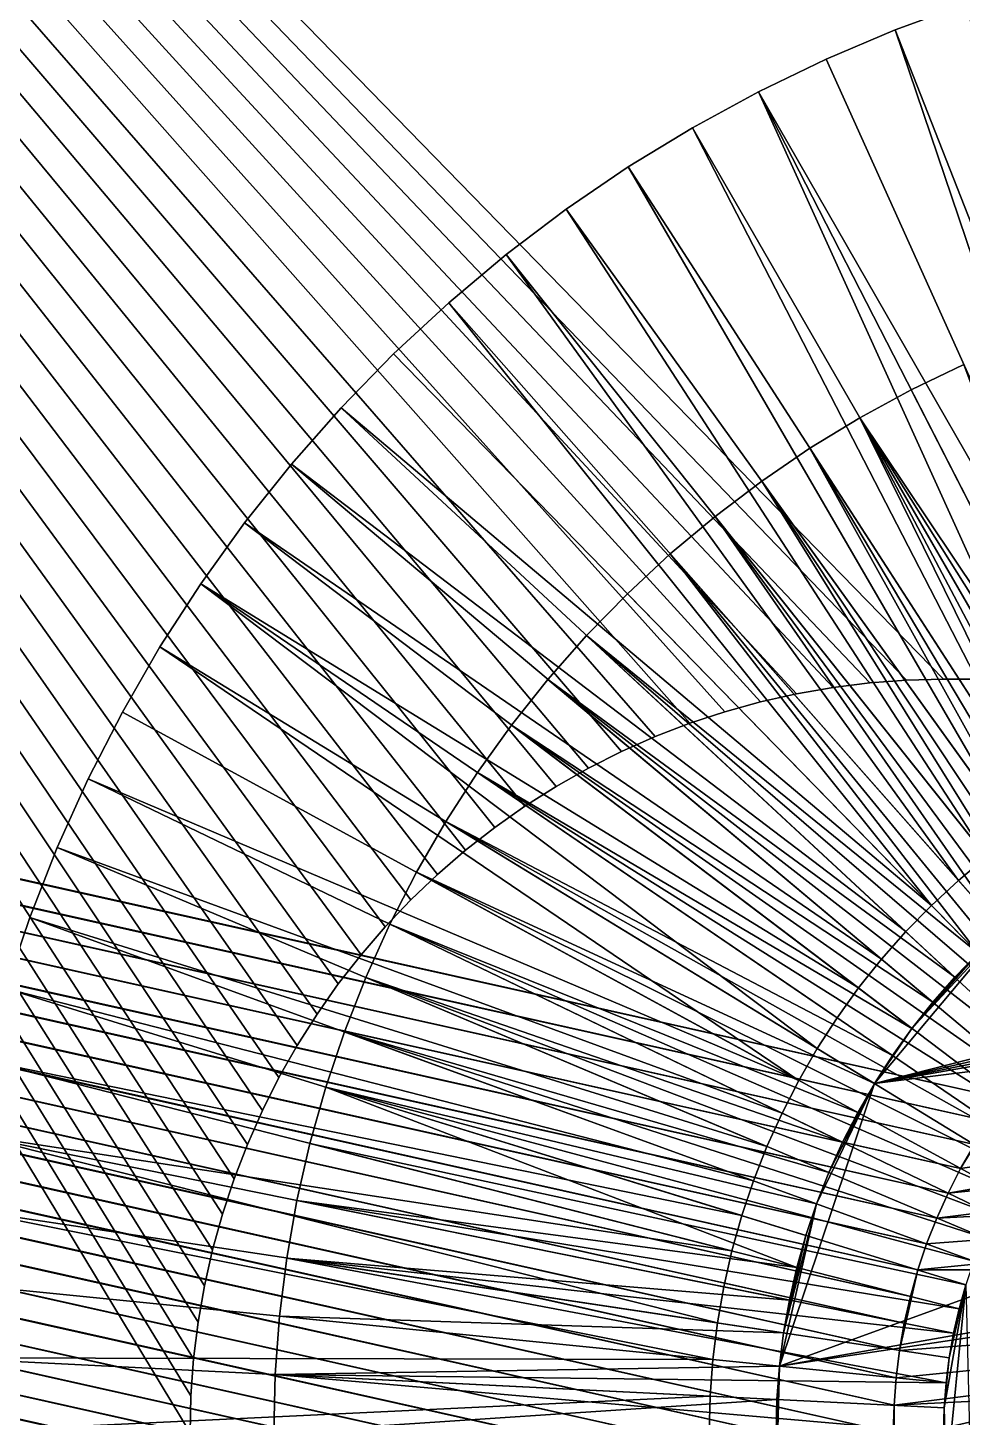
# Model space of a CAD drawing. Header units: millimetres. Extents: x 0 to 520, y -2 to 382.
# Drawn here: x 478.766 to 481.556, y 310.047 to 314.195 of the extents above; entities that cross this region are included whole.
import ezdxf

# ---------------------------------------------------------------- set-up
doc = ezdxf.new("R2010")
doc.units = ezdxf.units.MM

msp = doc.modelspace()

# ---------------------------------------------------------------- linework, layer by layer
at = {"layer": 'BRASS', "color": 52}
for points in [[(509.2, 369.2, 103), (10.8, 369.2, 103), (10.8, 10.8, 103)], [(509.2, 369.2, 103), (10.8, 10.8, 103), (509.2, 10.8, 103)], [(336.599, 343.4071, 86), (499.5, 359.5, 86), (481.6847, 310.9963, 86)], [(336.599, 343.4071, 86), (481.6847, 310.9963, 86), (336.6173, 343.3269, 86)], [(336.6173, 343.3269, 86), (481.6367, 310.9295, 86), (336.6316, 343.2459, 86)], [(336.6173, 343.3269, 86), (481.6847, 310.9963, 86), (481.6367, 310.9295, 86)], [(336.6316, 343.2459, 86), (481.5921, 310.8604, 86), (336.6418, 343.1643, 86)], [(336.6316, 343.2459, 86), (481.6367, 310.9295, 86), (481.5921, 310.8604, 86)], [(336.6418, 343.1643, 86), (481.5509, 310.7891, 86), (336.6479, 343.0822, 86)], [(336.6418, 343.1643, 86), (481.5921, 310.8604, 86), (481.5509, 310.7891, 86)], [(336.6479, 343.0822, 86), (481.5134, 310.7159, 86), (336.65, 343, 86)], [(336.6479, 343.0822, 86), (481.5509, 310.7891, 86), (481.5134, 310.7159, 86)], [(336.65, 343, 86), (481.4796, 310.6409, 86), (336.6479, 342.9178, 86)], [(336.65, 343, 86), (481.5134, 310.7159, 86), (481.4796, 310.6409, 86)], [(336.6479, 342.9178, 86), (481.4495, 310.5643, 86), (336.6418, 342.8357, 86)], [(336.6479, 342.9178, 86), (481.4796, 310.6409, 86), (481.4495, 310.5643, 86)], [(336.6418, 342.8357, 86), (481.4233, 310.4863, 86), (336.6316, 342.7541, 86)], [(336.6418, 342.8357, 86), (481.4495, 310.5643, 86), (481.4233, 310.4863, 86)], [(336.6316, 342.7541, 86), (481.401, 310.4071, 86), (336.6173, 342.6731, 86)], [(336.6316, 342.7541, 86), (481.4233, 310.4863, 86), (481.401, 310.4071, 86)], [(336.6173, 342.6731, 86), (481.3827, 310.3269, 86), (336.599, 342.5929, 86)], [(336.6173, 342.6731, 86), (481.401, 310.4071, 86), (481.3827, 310.3269, 86)], [(336.599, 342.5929, 86), (481.3684, 310.2459, 86), (336.5767, 342.5137, 86)], [(336.599, 342.5929, 86), (481.3827, 310.3269, 86), (481.3684, 310.2459, 86)], [(336.5767, 342.5137, 86), (481.3582, 310.1643, 86), (336.5505, 342.4357, 86)], [(336.5767, 342.5137, 86), (481.3684, 310.2459, 86), (481.3582, 310.1643, 86)], [(336.5505, 342.4357, 86), (481.3521, 310.0822, 86), (336.5204, 342.3591, 86)], [(336.5505, 342.4357, 86), (481.3582, 310.1643, 86), (481.3521, 310.0822, 86)], [(336.5204, 342.3591, 86), (481.35, 310, 86), (336.4866, 342.2841, 86)], [(336.5204, 342.3591, 86), (481.3521, 310.0822, 86), (481.35, 310, 86)], [(336.4866, 342.2841, 86), (481.3521, 309.9178, 86), (336.4491, 342.2109, 86)], [(336.4866, 342.2841, 86), (481.35, 310, 86), (481.3521, 309.9178, 86)], [(336.4491, 342.2109, 86), (481.3582, 309.8357, 86), (336.4079, 342.1396, 86)], [(336.4491, 342.2109, 86), (481.3521, 309.9178, 86), (481.3582, 309.8357, 86)], [(336.4079, 342.1396, 86), (481.3684, 309.7541, 86), (336.3633, 342.0705, 86)], [(336.4079, 342.1396, 86), (481.3582, 309.8357, 86), (481.3684, 309.7541, 86)], [(336.3633, 342.0705, 86), (481.3827, 309.6731, 86), (336.3153, 342.0037, 86)], [(336.3633, 342.0705, 86), (481.3684, 309.7541, 86), (481.3827, 309.6731, 86)], [(336.3153, 342.0037, 86), (481.401, 309.5929, 86), (336.264, 341.9394, 86)], [(336.3153, 342.0037, 86), (481.3827, 309.6731, 86), (481.401, 309.5929, 86)], [(336.264, 341.9394, 86), (481.4233, 309.5137, 86), (336.2095, 341.8777, 86)], [(336.264, 341.9394, 86), (481.401, 309.5929, 86), (481.4233, 309.5137, 86)], [(336.2095, 341.8777, 86), (481.4495, 309.4357, 86), (336.1521, 341.8188, 86)], [(336.2095, 341.8777, 86), (481.4233, 309.5137, 86), (481.4495, 309.4357, 86)], [(336.1521, 341.8188, 86), (481.4796, 309.3591, 86), (336.0918, 341.7629, 86)], [(336.1521, 341.8188, 86), (481.4495, 309.4357, 86), (481.4796, 309.3591, 86)], [(336.0918, 341.7629, 86), (481.5134, 309.2841, 86), (336.0288, 341.71, 86)], [(336.0918, 341.7629, 86), (481.4796, 309.3591, 86), (481.5134, 309.2841, 86)], [(336.0288, 341.71, 86), (481.5509, 309.2109, 86), (335.9632, 341.6603, 86)], [(336.0288, 341.71, 86), (481.5134, 309.2841, 86), (481.5509, 309.2109, 86)], [(335.9632, 341.6603, 86), (481.5921, 309.1396, 86), (335.8952, 341.614, 86)], [(335.9632, 341.6603, 86), (481.5509, 309.2109, 86), (481.5921, 309.1396, 86)], [(335.825, 341.5711, 86), (335.8952, 341.614, 86), (481.6367, 190.9295, 86)], [(335.8952, 341.614, 86), (481.6367, 309.0705, 86), (481.6367, 190.9295, 86)], [(335.8952, 341.614, 86), (481.5921, 309.1396, 86), (481.6367, 309.0705, 86)], [(335.6786, 341.496, 86), (335.7527, 341.5317, 86), (481.5509, 190.7891, 86)], [(335.7527, 341.5317, 86), (335.825, 341.5711, 86), (481.5921, 190.8604, 86)], [(481.5509, 190.7891, 86), (335.7527, 341.5317, 86), (481.5921, 190.8604, 86)], [(481.5921, 190.8604, 86), (335.825, 341.5711, 86), (481.6367, 190.9295, 86)], [(335.6028, 341.4641, 86), (335.6786, 341.496, 86), (481.5134, 190.7159, 86)], [(481.5134, 190.7159, 86), (335.6786, 341.496, 86), (481.5509, 190.7891, 86)], [(335.5255, 341.4359, 86), (335.6028, 341.4641, 86), (481.4796, 190.6409, 86)], [(481.4796, 190.6409, 86), (335.6028, 341.4641, 86), (481.5134, 190.7159, 86)], [(335.3672, 341.3914, 86), (335.4469, 341.4117, 86), (481.4233, 190.4863, 86)], [(335.4469, 341.4117, 86), (335.5255, 341.4359, 86), (481.4495, 190.5643, 86)], [(481.4233, 190.4863, 86), (335.4469, 341.4117, 86), (481.4495, 190.5643, 86)], [(481.4495, 190.5643, 86), (335.5255, 341.4359, 86), (481.4796, 190.6409, 86)], [(335.2052, 341.3628, 86), (335.2865, 341.3751, 86), (481.3827, 190.3269, 86)], [(335.2865, 341.3751, 86), (335.3672, 341.3914, 86), (481.401, 190.4071, 86)], [(481.3827, 190.3269, 86), (335.2865, 341.3751, 86), (481.401, 190.4071, 86)], [(481.401, 190.4071, 86), (335.3672, 341.3914, 86), (481.4233, 190.4863, 86)], [(481.35, 190, 86), (334.9589, 341.3505, 86), (481.3521, 190.0822, 86)], [(334.9589, 38.6495, 86), (334.9589, 341.3505, 86), (481.35, 190, 86)], [(334.9589, 341.3505, 86), (335.0411, 341.3505, 86), (481.3521, 190.0822, 86)], [(335.0411, 341.3505, 86), (335.1233, 341.3546, 86), (481.3582, 190.1643, 86)], [(481.3521, 190.0822, 86), (335.0411, 341.3505, 86), (481.3582, 190.1643, 86)], [(335.1233, 341.3546, 86), (335.2052, 341.3628, 86), (481.3684, 190.2459, 86)], [(481.3582, 190.1643, 86), (335.1233, 341.3546, 86), (481.3684, 190.2459, 86)], [(481.3684, 190.2459, 86), (335.2052, 341.3628, 86), (481.3827, 190.3269, 86)], [(481.5509, 310.7891, 92), (484.1521, 311.1812, 92), (481.5134, 310.7159, 92)], [(481.5134, 310.7159, 92), (484.1521, 311.1812, 92), (484.3153, 310.9963, 92)], [(481.6367, 310.9295, 92), (484.1521, 311.1812, 92), (481.5509, 310.7891, 92)], [(481.5134, 310.7159, 92), (484.3153, 310.9963, 92), (481.4796, 310.6409, 92)], [(481.4796, 310.6409, 92), (484.3153, 310.9963, 92), (484.4491, 310.7891, 92)], [(481.5921, 310.8604, 92), (481.6367, 310.9295, 92), (481.5509, 310.7891, 92)], [(481.5921, 310.8604, 92), (481.5509, 310.7891, 92), (481.5921, 310.8604, 86)], [(481.5921, 310.8604, 86), (481.5509, 310.7891, 92), (481.5509, 310.7891, 86)], [(481.4233, 310.4863, 92), (484.4491, 310.7891, 92), (484.5767, 310.4863, 92)], [(481.4495, 310.5643, 92), (484.4491, 310.7891, 92), (481.4233, 310.4863, 92)], [(481.4796, 310.6409, 92), (484.4491, 310.7891, 92), (481.4495, 310.5643, 92)], [(481.5509, 310.7891, 92), (481.5134, 310.7159, 92), (481.5509, 310.7891, 86)], [(481.5509, 310.7891, 86), (481.5134, 310.7159, 92), (481.5134, 310.7159, 86)], [(481.5134, 310.7159, 92), (481.4796, 310.6409, 92), (481.5134, 310.7159, 86)], [(481.5134, 310.7159, 86), (481.4796, 310.6409, 92), (481.4796, 310.6409, 86)], [(481.4796, 310.6409, 92), (481.4495, 310.5643, 92), (481.4796, 310.6409, 86)], [(481.4796, 310.6409, 86), (481.4495, 310.5643, 92), (481.4495, 310.5643, 86)], [(481.4495, 310.5643, 86), (481.4495, 310.5643, 92), (481.4233, 310.4863, 86)], [(481.4495, 310.5643, 92), (481.4233, 310.4863, 92), (481.4233, 310.4863, 86)], [(481.3521, 310.0822, 92), (484.5767, 310.4863, 92), (484.6316, 310.2459, 92)], [(481.3582, 310.1643, 92), (484.5767, 310.4863, 92), (481.3521, 310.0822, 92)], [(481.3684, 310.2459, 92), (484.5767, 310.4863, 92), (481.3582, 310.1643, 92)], [(481.3827, 310.3269, 92), (481.4233, 310.4863, 92), (481.3684, 310.2459, 92)], [(481.4233, 310.4863, 92), (484.5767, 310.4863, 92), (481.3684, 310.2459, 92)], [(481.401, 310.4071, 92), (481.4233, 310.4863, 92), (481.3827, 310.3269, 92)], [(481.4233, 310.4863, 86), (481.4233, 310.4863, 92), (481.401, 310.4071, 86)], [(481.4233, 310.4863, 92), (481.401, 310.4071, 92), (481.401, 310.4071, 86)], [(481.401, 310.4071, 86), (481.3827, 310.3269, 92), (481.3827, 310.3269, 86)], [(481.401, 310.4071, 92), (481.3827, 310.3269, 92), (481.401, 310.4071, 86)], [(481.3827, 310.3269, 86), (481.3827, 310.3269, 92), (481.3684, 310.2459, 86)], [(481.3827, 310.3269, 92), (481.3684, 310.2459, 92), (481.3684, 310.2459, 86)], [(481.3521, 309.9178, 92), (484.6316, 310.2459, 92), (481.3582, 309.8357, 92)], [(481.3521, 310.0822, 92), (484.6316, 310.2459, 92), (481.3521, 309.9178, 92)], [(481.3684, 310.2459, 86), (481.3684, 310.2459, 92), (481.3582, 310.1643, 86)], [(481.3684, 310.2459, 92), (481.3582, 310.1643, 92), (481.3582, 310.1643, 86)], [(481.3582, 309.8357, 92), (484.6316, 310.2459, 92), (484.65, 310, 92)], [(481.3582, 310.1643, 92), (481.3521, 310.0822, 92), (481.3582, 310.1643, 86)], [(481.3582, 310.1643, 86), (481.3521, 310.0822, 92), (481.3521, 310.0822, 86)], [(481.3521, 310.0822, 92), (481.35, 310, 92), (481.3521, 310.0822, 86)], [(481.3521, 310.0822, 86), (481.35, 310, 92), (481.35, 310, 86)], [(481.35, 310, 92), (481.3521, 310.0822, 92), (481.3521, 309.9178, 92)]]:
    msp.add_3dface(points, dxfattribs=at)
at = {"layer": 'STEEL', "color": 8}
for points in [[(472, 322, 86), (484.6122, 312.2472, 86), (484.724, 312.2388, 86)], [(472, 322, 86), (484.5, 312.25, 86), (484.6122, 312.2472, 86)], [(472, 322, 86), (484.724, 312.2388, 86), (500, 322, 86)], [(481.5, 312.25, 86), (484.5, 312.25, 86), (472, 322, 86)], [(481.3896, 312.2473, 86), (481.5, 312.25, 86), (472, 322, 86)], [(481.2795, 312.2392, 86), (481.3896, 312.2473, 86), (472, 322, 86)], [(481.1699, 312.2256, 86), (481.2795, 312.2392, 86), (472, 322, 86)], [(481.061, 312.2068, 86), (481.1699, 312.2256, 86), (472, 322, 86)], [(480.9533, 312.1826, 86), (481.061, 312.2068, 86), (472, 322, 86)], [(480.8469, 312.1531, 86), (480.9533, 312.1826, 86), (472, 322, 86)], [(480.742, 312.1185, 86), (480.8469, 312.1531, 86), (472, 322, 86)], [(480.639, 312.0787, 86), (480.742, 312.1185, 86), (472, 322, 86)], [(480.538, 312.034, 86), (480.639, 312.0787, 86), (472, 322, 86)], [(480.4394, 311.9843, 86), (480.538, 312.034, 86), (472, 322, 86)], [(480.3433, 311.9299, 86), (480.4394, 311.9843, 86), (472, 322, 86)], [(480.25, 311.8708, 86), (480.3433, 311.9299, 86), (472, 322, 86)], [(480.1597, 311.8072, 86), (480.25, 311.8708, 86), (472, 322, 86)], [(480.0726, 311.7393, 86), (480.1597, 311.8072, 86), (472, 322, 86)], [(479.989, 311.6671, 86), (480.0726, 311.7393, 86), (472, 322, 86)], [(479.909, 311.591, 86), (479.989, 311.6671, 86), (472, 322, 86)], [(479.8329, 311.511, 86), (479.909, 311.591, 86), (472, 322, 86)], [(479.7607, 311.4274, 86), (479.8329, 311.511, 86), (472, 322, 86)], [(479.6928, 311.3403, 86), (479.7607, 311.4274, 86), (472, 322, 86)], [(479.6292, 311.25, 86), (479.6928, 311.3403, 86), (472, 322, 86)], [(479.5701, 311.1567, 86), (479.6292, 311.25, 86), (472, 322, 86)], [(479.5157, 311.0606, 86), (479.5701, 311.1567, 86), (472, 322, 86)], [(479.466, 310.962, 86), (479.5157, 311.0606, 86), (472, 322, 86)], [(479.4213, 310.861, 86), (479.466, 310.962, 86), (472, 322, 86)], [(479.3815, 310.758, 86), (479.4213, 310.861, 86), (472, 322, 86)], [(479.3469, 310.6531, 86), (479.3815, 310.758, 86), (472, 322, 86)], [(479.3174, 310.5467, 86), (479.3469, 310.6531, 86), (472, 322, 86)], [(479.2932, 310.439, 86), (479.3174, 310.5467, 86), (472, 322, 86)], [(479.2744, 310.3301, 86), (479.2932, 310.439, 86), (472, 322, 86)], [(479.2608, 310.2205, 86), (479.2744, 310.3301, 86), (472, 322, 86)], [(479.2527, 310.1104, 86), (479.2608, 310.2205, 86), (472, 322, 86)], [(479.25, 310, 86), (479.2527, 310.1104, 86), (472, 322, 86)], [(472, 298, 86), (479.25, 310, 86), (472, 322, 86)], [(484.5, 312.25, 83), (472, 322, 83), (497, 322, 83)], [(484.5, 312.25, 83), (481.5, 312.25, 83), (472, 322, 83)], [(481.5, 312.25, 83), (481.3896, 312.2473, 83), (472, 322, 83)], [(481.3896, 312.2473, 83), (481.2795, 312.2392, 83), (472, 322, 83)], [(481.2795, 312.2392, 83), (481.1699, 312.2256, 83), (472, 322, 83)], [(481.1699, 312.2256, 83), (481.061, 312.2068, 83), (472, 322, 83)], [(481.061, 312.2068, 83), (480.9533, 312.1826, 83), (472, 322, 83)], [(480.9533, 312.1826, 83), (480.8469, 312.1531, 83), (472, 322, 83)], [(480.8469, 312.1531, 83), (480.742, 312.1185, 83), (472, 322, 83)], [(480.742, 312.1185, 83), (480.639, 312.0787, 83), (472, 322, 83)], [(480.639, 312.0787, 83), (480.538, 312.034, 83), (472, 322, 83)], [(480.538, 312.034, 83), (480.4394, 311.9843, 83), (472, 322, 83)], [(480.4394, 311.9843, 83), (480.3433, 311.9299, 83), (472, 322, 83)], [(480.3433, 311.9299, 83), (480.25, 311.8708, 83), (472, 322, 83)], [(480.25, 311.8708, 83), (480.1597, 311.8072, 83), (472, 322, 83)], [(480.1597, 311.8072, 83), (480.0726, 311.7393, 83), (472, 322, 83)], [(480.0726, 311.7393, 83), (479.989, 311.6671, 83), (472, 322, 83)], [(479.989, 311.6671, 83), (479.909, 311.591, 83), (472, 322, 83)], [(479.909, 311.591, 83), (479.8329, 311.511, 83), (472, 322, 83)], [(479.8329, 311.511, 83), (479.7607, 311.4274, 83), (472, 322, 83)], [(479.7607, 311.4274, 83), (479.6928, 311.3403, 83), (472, 322, 83)], [(479.6928, 311.3403, 83), (479.6292, 311.25, 83), (472, 322, 83)], [(479.6292, 311.25, 83), (479.5701, 311.1567, 83), (472, 322, 83)], [(479.5701, 311.1567, 83), (479.5157, 311.0606, 83), (472, 322, 83)], [(479.5157, 311.0606, 83), (479.466, 310.962, 83), (472, 322, 83)], [(479.466, 310.962, 83), (479.4213, 310.861, 83), (472, 322, 83)], [(479.4213, 310.861, 83), (479.3815, 310.758, 83), (472, 322, 83)], [(479.3815, 310.758, 83), (479.3469, 310.6531, 83), (472, 322, 83)], [(479.3469, 310.6531, 83), (479.3174, 310.5467, 83), (472, 322, 83)], [(479.3174, 310.5467, 83), (479.2932, 310.439, 83), (472, 322, 83)], [(479.2932, 310.439, 83), (479.2744, 310.3301, 83), (472, 322, 83)], [(479.2744, 310.3301, 83), (479.2608, 310.2205, 83), (472, 322, 83)], [(479.2608, 310.2205, 83), (479.2527, 310.1104, 83), (472, 322, 83)], [(479.2527, 310.1104, 83), (479.25, 310, 83), (472, 322, 83)], [(479.25, 310, 83), (472, 298, 83), (472, 322, 83)], [(481.5668, 314.2657, 83), (481.5668, 314.2657, 82), (481.356, 314.1889, 82)], [(481.356, 314.1889, 83), (481.5668, 314.2657, 83), (481.356, 314.1889, 82)], [(482.1962, 312.0479, 83), (481.5668, 314.2657, 83), (481.356, 314.1889, 83)], [(481.5668, 314.2657, 82), (482.1962, 312.0479, 82), (481.356, 314.1889, 82)], [(481.1492, 314.1018, 83), (481.356, 314.1889, 82), (481.1492, 314.1018, 82)], [(481.1492, 314.1018, 83), (481.356, 314.1889, 83), (481.356, 314.1889, 82)], [(482.0952, 312.0053, 83), (481.356, 314.1889, 83), (481.1492, 314.1018, 83)], [(481.356, 314.1889, 82), (482.0952, 312.0053, 82), (481.1492, 314.1018, 82)], [(482.0952, 312.0053, 83), (482.1962, 312.0479, 83), (481.356, 314.1889, 83)], [(482.1962, 312.0479, 82), (482.0952, 312.0053, 82), (481.356, 314.1889, 82)], [(481.1492, 314.1018, 83), (481.1492, 314.1018, 82), (480.9471, 314.0044, 82)], [(480.9471, 314.0044, 83), (481.1492, 314.1018, 83), (480.9471, 314.0044, 82)], [(482.0952, 312.0053, 83), (481.1492, 314.1018, 83), (480.9471, 314.0044, 83)], [(481.1492, 314.1018, 82), (482.0952, 312.0053, 82), (480.9471, 314.0044, 82)], [(480.75, 313.8971, 83), (480.9471, 314.0044, 82), (480.75, 313.8971, 82)], [(480.75, 313.8971, 83), (480.9471, 314.0044, 83), (480.9471, 314.0044, 82)], [(481.9, 311.9053, 83), (480.9471, 314.0044, 83), (480.75, 313.8971, 83)], [(480.9471, 314.0044, 82), (481.9, 311.9053, 82), (480.75, 313.8971, 82)], [(481.9963, 311.9577, 83), (482.0952, 312.0053, 83), (480.9471, 314.0044, 83)], [(481.9, 311.9053, 83), (481.9963, 311.9577, 83), (480.9471, 314.0044, 83)], [(482.0952, 312.0053, 82), (481.9963, 311.9577, 82), (480.9471, 314.0044, 82)], [(481.9963, 311.9577, 82), (481.9, 311.9053, 82), (480.9471, 314.0044, 82)], [(480.75, 313.8971, 83), (480.75, 313.8971, 82), (480.5585, 313.7801, 82)], [(480.5585, 313.7801, 83), (480.75, 313.8971, 83), (480.5585, 313.7801, 82)], [(481.8064, 311.8481, 83), (480.75, 313.8971, 83), (480.5585, 313.7801, 83)], [(480.75, 313.8971, 82), (481.8064, 311.8481, 82), (480.5585, 313.7801, 82)], [(481.8064, 311.8481, 83), (481.9, 311.9053, 83), (480.75, 313.8971, 83)], [(481.9, 311.9053, 82), (481.8064, 311.8481, 82), (480.75, 313.8971, 82)], [(480.3732, 313.6537, 83), (480.5585, 313.7801, 82), (480.3732, 313.6537, 82)], [(480.3732, 313.6537, 83), (480.5585, 313.7801, 83), (480.5585, 313.7801, 82)], [(481.7158, 311.7863, 83), (480.5585, 313.7801, 83), (480.3732, 313.6537, 83)], [(480.5585, 313.7801, 82), (481.7158, 311.7863, 82), (480.3732, 313.6537, 82)], [(481.7158, 311.7863, 83), (481.8064, 311.8481, 83), (480.5585, 313.7801, 83)], [(481.8064, 311.8481, 82), (481.7158, 311.7863, 82), (480.5585, 313.7801, 82)], [(480.1943, 313.5182, 83), (480.3732, 313.6537, 82), (480.1943, 313.5182, 82)], [(480.1943, 313.5182, 83), (480.3732, 313.6537, 83), (480.3732, 313.6537, 82)], [(481.6283, 311.72, 83), (480.3732, 313.6537, 83), (480.1943, 313.5182, 83)], [(480.3732, 313.6537, 82), (481.6283, 311.72, 82), (480.1943, 313.5182, 82)], [(481.6283, 311.72, 83), (481.7158, 311.7863, 83), (480.3732, 313.6537, 83)], [(481.7158, 311.7863, 82), (481.6283, 311.72, 82), (480.3732, 313.6537, 82)], [(480.0224, 313.374, 83), (480.1943, 313.5182, 82), (480.0224, 313.374, 82)], [(480.0224, 313.374, 83), (480.1943, 313.5182, 83), (480.1943, 313.5182, 82)], [(481.5443, 311.6495, 83), (480.1943, 313.5182, 83), (480.0224, 313.374, 83)], [(480.1943, 313.5182, 82), (481.5443, 311.6495, 82), (480.0224, 313.374, 82)], [(481.5443, 311.6495, 83), (481.6283, 311.72, 83), (480.1943, 313.5182, 83)], [(481.6283, 311.72, 82), (481.5443, 311.6495, 82), (480.1943, 313.5182, 82)], [(479.8579, 313.2214, 83), (480.0224, 313.374, 82), (479.8579, 313.2214, 82)], [(479.8579, 313.2214, 83), (480.0224, 313.374, 83), (480.0224, 313.374, 82)], [(481.4639, 311.5749, 83), (480.0224, 313.374, 83), (479.8579, 313.2214, 83)], [(480.0224, 313.374, 82), (481.4639, 311.5749, 82), (479.8579, 313.2214, 82)], [(481.4639, 311.5749, 83), (481.5443, 311.6495, 83), (480.0224, 313.374, 83)], [(481.5443, 311.6495, 82), (481.4639, 311.5749, 82), (480.0224, 313.374, 82)], [(479.7013, 313.0608, 83), (479.8579, 313.2214, 82), (479.7013, 313.0608, 82)], [(479.7013, 313.0608, 83), (479.8579, 313.2214, 83), (479.8579, 313.2214, 82)], [(479.7013, 313.0608, 83), (481.4639, 311.5749, 83), (479.8579, 313.2214, 83)], [(481.4639, 311.5749, 82), (479.7013, 313.0608, 82), (479.8579, 313.2214, 82)], [(482.0876, 311.7797, 82), (481.5605, 313.1903, 82), (481.4033, 313.1146, 82)], [(481.4033, 313.1146, 82), (481.5605, 313.1903, 78.5), (481.4033, 313.1146, 78.5)], [(481.4033, 313.1146, 82), (481.5605, 313.1903, 82), (481.5605, 313.1903, 78.5)], [(481.5605, 313.1903, 78.5), (482.3157, 311.3348, 78.5), (481.4033, 313.1146, 78.5)], [(482.0876, 311.7797, 82), (481.4033, 313.1146, 82), (481.25, 313.0311, 82)], [(481.25, 313.0311, 82), (481.4033, 313.1146, 78.5), (481.25, 313.0311, 78.5)], [(481.25, 313.0311, 82), (481.4033, 313.1146, 82), (481.4033, 313.1146, 78.5)], [(481.4033, 313.1146, 78.5), (482.3157, 311.3348, 78.5), (481.25, 313.0311, 78.5)], [(479.5528, 312.8925, 83), (479.7013, 313.0608, 83), (479.7013, 313.0608, 82)], [(479.5528, 312.8925, 83), (479.7013, 313.0608, 82), (479.5528, 312.8925, 82)], [(479.5528, 312.8925, 83), (481.3873, 311.4964, 83), (479.7013, 313.0608, 83)], [(481.3873, 311.4964, 82), (479.5528, 312.8925, 82), (479.7013, 313.0608, 82)], [(479.7013, 313.0608, 83), (481.3873, 311.4964, 83), (481.4639, 311.5749, 83)], [(481.3873, 311.4964, 82), (479.7013, 313.0608, 82), (481.4639, 311.5749, 82)], [(481.9149, 311.6801, 82), (481.25, 313.0311, 82), (481.1011, 312.9401, 82)], [(481.1011, 312.9401, 82), (481.25, 313.0311, 78.5), (481.1011, 312.9401, 78.5)], [(481.1011, 312.9401, 82), (481.25, 313.0311, 82), (481.25, 313.0311, 78.5)], [(481.25, 313.0311, 78.5), (482.1862, 311.26, 78.5), (481.1011, 312.9401, 78.5)], [(482, 311.7321, 82), (482.0876, 311.7797, 82), (481.25, 313.0311, 82)], [(481.9149, 311.6801, 82), (482, 311.7321, 82), (481.25, 313.0311, 82)], [(482.3157, 311.3348, 78.5), (482.25, 311.299, 78.5), (481.25, 313.0311, 78.5)], [(482.25, 311.299, 78.5), (482.1862, 311.26, 78.5), (481.25, 313.0311, 78.5)], [(481.8325, 311.6239, 82), (481.1011, 312.9401, 82), (480.9569, 312.8418, 82)], [(481.1011, 312.9401, 82), (481.1011, 312.9401, 78.5), (480.9569, 312.8418, 78.5)], [(480.9569, 312.8418, 82), (481.1011, 312.9401, 82), (480.9569, 312.8418, 78.5)], [(481.1011, 312.9401, 78.5), (482.1244, 311.2179, 78.5), (480.9569, 312.8418, 78.5)], [(481.8325, 311.6239, 82), (481.9149, 311.6801, 82), (481.1011, 312.9401, 82)], [(482.1862, 311.26, 78.5), (482.1244, 311.2179, 78.5), (481.1011, 312.9401, 78.5)], [(479.4129, 312.7171, 83), (479.5528, 312.8925, 83), (479.5528, 312.8925, 82)], [(479.4129, 312.7171, 83), (479.5528, 312.8925, 82), (479.4129, 312.7171, 82)], [(479.4129, 312.7171, 83), (481.3147, 311.4141, 83), (479.5528, 312.8925, 83)], [(481.3147, 311.4141, 82), (479.4129, 312.7171, 82), (479.5528, 312.8925, 82)], [(479.5528, 312.8925, 83), (481.3147, 311.4141, 83), (481.3873, 311.4964, 83)], [(481.3147, 311.4141, 82), (479.5528, 312.8925, 82), (481.3873, 311.4964, 82)], [(481.753, 311.5637, 82), (480.9569, 312.8418, 82), (480.8178, 312.7364, 82)], [(480.8178, 312.7364, 82), (480.9569, 312.8418, 78.5), (480.8178, 312.7364, 78.5)], [(480.8178, 312.7364, 82), (480.9569, 312.8418, 82), (480.9569, 312.8418, 78.5)], [(480.9569, 312.8418, 78.5), (482.0648, 311.1727, 78.5), (480.8178, 312.7364, 78.5)], [(481.753, 311.5637, 82), (481.8325, 311.6239, 82), (480.9569, 312.8418, 82)], [(482.1244, 311.2179, 78.5), (482.0648, 311.1727, 78.5), (480.9569, 312.8418, 78.5)], [(479.2819, 312.5349, 83), (479.4129, 312.7171, 83), (479.4129, 312.7171, 82)], [(479.2819, 312.5349, 83), (479.4129, 312.7171, 82), (479.2819, 312.5349, 82)], [(479.2819, 312.5349, 83), (481.2463, 311.3284, 83), (479.4129, 312.7171, 83)], [(481.2463, 311.3284, 82), (479.2819, 312.5349, 82), (479.4129, 312.7171, 82)], [(479.4129, 312.7171, 83), (481.2463, 311.3284, 83), (481.3147, 311.4141, 83)], [(481.2463, 311.3284, 82), (479.4129, 312.7171, 82), (481.3147, 311.4141, 82)], [(481.6766, 311.4996, 82), (480.8178, 312.7364, 82), (480.6841, 312.6242, 82)], [(480.6841, 312.6242, 82), (480.8178, 312.7364, 78.5), (480.6841, 312.6242, 78.5)], [(480.6841, 312.6242, 82), (480.8178, 312.7364, 82), (480.8178, 312.7364, 78.5)], [(480.8178, 312.7364, 78.5), (482.0075, 311.1247, 78.5), (480.6841, 312.6242, 78.5)], [(481.6766, 311.4996, 82), (481.753, 311.5637, 82), (480.8178, 312.7364, 82)], [(482.0648, 311.1727, 78.5), (482.0075, 311.1247, 78.5), (480.8178, 312.7364, 78.5)], [(481.6035, 311.4317, 82), (480.6841, 312.6242, 82), (480.5562, 312.5055, 82)], [(480.5562, 312.5055, 82), (480.6841, 312.6242, 78.5), (480.5562, 312.5055, 78.5)], [(480.5562, 312.5055, 82), (480.6841, 312.6242, 82), (480.6841, 312.6242, 78.5)], [(480.6841, 312.6242, 78.5), (481.9526, 311.0738, 78.5), (480.5562, 312.5055, 78.5)], [(481.6035, 311.4317, 82), (481.6766, 311.4996, 82), (480.6841, 312.6242, 82)], [(482.0075, 311.1247, 78.5), (481.9526, 311.0738, 78.5), (480.6841, 312.6242, 78.5)], [(479.2819, 312.5349, 83), (479.2819, 312.5349, 82), (479.1602, 312.3465, 82)], [(479.1602, 312.3465, 83), (479.2819, 312.5349, 83), (479.1602, 312.3465, 82)], [(479.1602, 312.3465, 83), (481.1228, 311.1472, 83), (479.2819, 312.5349, 83)], [(481.1228, 311.1472, 82), (479.1602, 312.3465, 82), (479.2819, 312.5349, 82)], [(479.2819, 312.5349, 83), (481.1823, 311.2393, 83), (481.2463, 311.3284, 83)], [(479.2819, 312.5349, 83), (481.1228, 311.1472, 83), (481.1823, 311.2393, 83)], [(481.1823, 311.2393, 82), (479.2819, 312.5349, 82), (481.2463, 311.3284, 82)], [(481.1228, 311.1472, 82), (479.2819, 312.5349, 82), (481.1823, 311.2393, 82)], [(480.4343, 312.3806, 82), (481.6035, 311.4317, 82), (480.5562, 312.5055, 82)], [(480.5562, 312.5055, 82), (480.5562, 312.5055, 78.5), (480.4343, 312.3806, 78.5)], [(480.4343, 312.3806, 82), (480.5562, 312.5055, 82), (480.4343, 312.3806, 78.5)], [(481.9526, 311.0738, 78.5), (480.4343, 312.3806, 78.5), (480.5562, 312.5055, 78.5)], [(480.3188, 312.2498, 82), (481.5339, 311.3603, 82), (480.4343, 312.3806, 82)], [(480.3188, 312.2498, 82), (480.4343, 312.3806, 82), (480.4343, 312.3806, 78.5)], [(480.3188, 312.2498, 82), (480.4343, 312.3806, 78.5), (480.3188, 312.2498, 78.5)], [(481.9004, 311.0203, 78.5), (480.3188, 312.2498, 78.5), (480.4343, 312.3806, 78.5)], [(480.4343, 312.3806, 82), (481.5339, 311.3603, 82), (481.6035, 311.4317, 82)], [(481.9004, 311.0203, 78.5), (480.4343, 312.3806, 78.5), (481.9526, 311.0738, 78.5)], [(479.048, 312.1521, 83), (479.1602, 312.3465, 83), (479.1602, 312.3465, 82)], [(479.048, 312.1521, 83), (479.1602, 312.3465, 82), (479.048, 312.1521, 82)], [(479.048, 312.1521, 83), (481.0679, 311.0522, 83), (479.1602, 312.3465, 83)], [(481.0679, 311.0522, 82), (479.048, 312.1521, 82), (479.1602, 312.3465, 82)], [(479.1602, 312.3465, 83), (481.0679, 311.0522, 83), (481.1228, 311.1472, 83)], [(481.0679, 311.0522, 82), (479.1602, 312.3465, 82), (481.1228, 311.1472, 82)], [(480.21, 312.1133, 82), (481.4679, 311.2856, 82), (480.3188, 312.2498, 82)], [(480.21, 312.1133, 82), (480.3188, 312.2498, 82), (480.3188, 312.2498, 78.5)], [(480.21, 312.1133, 82), (480.3188, 312.2498, 78.5), (480.21, 312.1133, 78.5)], [(481.8509, 310.9642, 78.5), (480.21, 312.1133, 78.5), (480.3188, 312.2498, 78.5)], [(480.3188, 312.2498, 82), (481.4679, 311.2856, 82), (481.5339, 311.3603, 82)], [(481.8509, 310.9642, 78.5), (480.3188, 312.2498, 78.5), (481.9004, 311.0203, 78.5)], [(481.3896, 312.2473, 86), (481.2795, 312.2392, 86), (481.3896, 312.2473, 83)], [(481.3896, 312.2473, 83), (481.2795, 312.2392, 86), (481.2795, 312.2392, 83)], [(481.5, 312.25, 86), (481.3896, 312.2473, 86), (481.5, 312.25, 83)], [(481.5, 312.25, 83), (481.3896, 312.2473, 86), (481.3896, 312.2473, 83)], [(481.5, 312.25, 86), (481.5, 312.25, 83), (484.5, 312.25, 83)], [(481.5, 312.25, 86), (484.5, 312.25, 83), (484.5, 312.25, 86)], [(481.061, 312.2068, 86), (480.9533, 312.1826, 86), (481.061, 312.2068, 83)], [(481.061, 312.2068, 83), (480.9533, 312.1826, 86), (480.9533, 312.1826, 83)], [(481.1699, 312.2256, 86), (481.061, 312.2068, 86), (481.1699, 312.2256, 83)], [(481.1699, 312.2256, 83), (481.061, 312.2068, 86), (481.061, 312.2068, 83)], [(481.2795, 312.2392, 86), (481.1699, 312.2256, 86), (481.2795, 312.2392, 83)], [(481.2795, 312.2392, 83), (481.1699, 312.2256, 86), (481.1699, 312.2256, 83)], [(480.9533, 312.1826, 86), (480.8469, 312.1531, 86), (480.9533, 312.1826, 83)], [(480.9533, 312.1826, 83), (480.8469, 312.1531, 86), (480.8469, 312.1531, 83)], [(478.9456, 311.9525, 83), (479.048, 312.1521, 83), (479.048, 312.1521, 82)], [(478.9456, 311.9525, 83), (479.048, 312.1521, 82), (478.9456, 311.9525, 82)], [(478.9456, 311.9525, 83), (481.0679, 311.0522, 83), (479.048, 312.1521, 83)], [(481.0679, 311.0522, 82), (478.9456, 311.9525, 82), (479.048, 312.1521, 82)], [(480.742, 312.1185, 86), (480.639, 312.0787, 86), (480.742, 312.1185, 83)], [(480.742, 312.1185, 83), (480.639, 312.0787, 86), (480.639, 312.0787, 83)], [(480.8469, 312.1531, 86), (480.742, 312.1185, 86), (480.8469, 312.1531, 83)], [(480.8469, 312.1531, 83), (480.742, 312.1185, 86), (480.742, 312.1185, 83)], [(480.1082, 311.9716, 82), (481.4057, 311.2076, 82), (480.21, 312.1133, 82)], [(480.1082, 311.9716, 82), (480.21, 312.1133, 82), (480.21, 312.1133, 78.5)], [(480.1082, 311.9716, 82), (480.21, 312.1133, 78.5), (480.1082, 311.9716, 78.5)], [(481.8043, 310.9057, 78.5), (480.1082, 311.9716, 78.5), (480.21, 312.1133, 78.5)], [(480.21, 312.1133, 82), (481.4057, 311.2076, 82), (481.4679, 311.2856, 82)], [(481.8043, 310.9057, 78.5), (480.21, 312.1133, 78.5), (481.8509, 310.9642, 78.5)], [(480.639, 312.0787, 86), (480.538, 312.034, 86), (480.639, 312.0787, 83)], [(480.639, 312.0787, 83), (480.538, 312.034, 86), (480.538, 312.034, 83)], [(480.538, 312.034, 83), (480.4394, 311.9843, 86), (480.4394, 311.9843, 83)], [(480.538, 312.034, 86), (480.4394, 311.9843, 86), (480.538, 312.034, 83)], [(478.9456, 311.9525, 83), (478.9456, 311.9525, 82), (478.8534, 311.748, 82)], [(478.8534, 311.748, 83), (478.9456, 311.9525, 83), (478.8534, 311.748, 82)], [(478.8534, 311.748, 83), (481.0179, 310.9545, 83), (478.9456, 311.9525, 83)], [(481.0179, 310.9545, 82), (478.8534, 311.748, 82), (478.9456, 311.9525, 82)], [(478.9456, 311.9525, 83), (481.0179, 310.9545, 83), (481.0679, 311.0522, 83)], [(481.0179, 310.9545, 82), (478.9456, 311.9525, 82), (481.0679, 311.0522, 82)], [(480.0135, 311.825, 82), (481.3475, 311.1266, 82), (480.1082, 311.9716, 82)], [(480.0135, 311.825, 82), (480.1082, 311.9716, 82), (480.1082, 311.9716, 78.5)], [(480.0135, 311.825, 82), (480.1082, 311.9716, 78.5), (480.0135, 311.825, 78.5)], [(481.7606, 310.845, 78.5), (480.0135, 311.825, 78.5), (480.1082, 311.9716, 78.5)], [(480.1082, 311.9716, 82), (481.3475, 311.1266, 82), (481.4057, 311.2076, 82)], [(481.7606, 310.845, 78.5), (480.1082, 311.9716, 78.5), (481.8043, 310.9057, 78.5)], [(480.4394, 311.9843, 83), (480.3433, 311.9299, 86), (480.3433, 311.9299, 83)], [(480.4394, 311.9843, 86), (480.3433, 311.9299, 86), (480.4394, 311.9843, 83)], [(480.3433, 311.9299, 83), (480.25, 311.8708, 86), (480.25, 311.8708, 83)], [(480.3433, 311.9299, 86), (480.25, 311.8708, 86), (480.3433, 311.9299, 83)], [(480.25, 311.8708, 83), (480.1597, 311.8072, 86), (480.1597, 311.8072, 83)], [(480.25, 311.8708, 86), (480.1597, 311.8072, 86), (480.25, 311.8708, 83)], [(479.9262, 311.6739, 82), (481.2934, 311.0429, 82), (480.0135, 311.825, 82)], [(480.0135, 311.825, 82), (480.0135, 311.825, 78.5), (479.9262, 311.6739, 78.5)], [(479.9262, 311.6739, 82), (480.0135, 311.825, 82), (479.9262, 311.6739, 78.5)], [(481.7201, 310.7822, 78.5), (479.9262, 311.6739, 78.5), (480.0135, 311.825, 78.5)], [(480.0135, 311.825, 82), (481.2934, 311.0429, 82), (481.3475, 311.1266, 82)], [(481.7201, 310.7822, 78.5), (480.0135, 311.825, 78.5), (481.7606, 310.845, 78.5)], [(480.1597, 311.8072, 83), (480.0726, 311.7393, 86), (480.0726, 311.7393, 83)], [(480.1597, 311.8072, 86), (480.0726, 311.7393, 86), (480.1597, 311.8072, 83)], [(478.7714, 311.5391, 83), (478.8534, 311.748, 83), (478.8534, 311.748, 82)], [(478.7714, 311.5391, 83), (478.8534, 311.748, 82), (478.7714, 311.5391, 82)], [(478.7714, 311.5391, 83), (480.9728, 310.8546, 83), (478.8534, 311.748, 83)], [(480.9728, 310.8546, 82), (478.7714, 311.5391, 82), (478.8534, 311.748, 82)], [(478.8534, 311.748, 83), (480.9728, 310.8546, 83), (481.0179, 310.9545, 83)], [(480.9728, 310.8546, 82), (478.8534, 311.748, 82), (481.0179, 310.9545, 82)], [(480.0726, 311.7393, 83), (480.0726, 311.7393, 86), (479.989, 311.6671, 83)], [(480.0726, 311.7393, 86), (479.989, 311.6671, 86), (479.989, 311.6671, 83)], [(481.2934, 311.0429, 90), (484, 311.7321, 90), (481.6766, 311.4996, 90)], [(481.2934, 311.0429, 90), (484.0851, 311.6801, 90), (484, 311.7321, 90)], [(481.6283, 311.72, 82), (481.5443, 311.6495, 83), (481.5443, 311.6495, 82)], [(481.6283, 311.72, 83), (481.5443, 311.6495, 83), (481.6283, 311.72, 82)], [(479.8466, 311.5186, 82), (481.2436, 310.9565, 82), (479.9262, 311.6739, 82)], [(479.8466, 311.5186, 82), (479.9262, 311.6739, 82), (479.9262, 311.6739, 78.5)], [(479.8466, 311.5186, 82), (479.9262, 311.6739, 78.5), (479.8466, 311.5186, 78.5)], [(481.6827, 310.7174, 78.5), (479.8466, 311.5186, 78.5), (479.9262, 311.6739, 78.5)], [(479.989, 311.6671, 83), (479.909, 311.591, 86), (479.909, 311.591, 83)], [(479.989, 311.6671, 86), (479.909, 311.591, 86), (479.989, 311.6671, 83)], [(479.9262, 311.6739, 82), (481.2436, 310.9565, 82), (481.2934, 311.0429, 82)], [(481.6827, 310.7174, 78.5), (479.9262, 311.6739, 78.5), (481.7201, 310.7822, 78.5)], [(481.2934, 311.0429, 90), (484.1675, 311.6239, 90), (484.0851, 311.6801, 90)], [(481.2934, 311.0429, 90), (484.247, 311.5637, 90), (484.1675, 311.6239, 90)], [(481.5443, 311.6495, 82), (481.4639, 311.5749, 83), (481.4639, 311.5749, 82)], [(481.5443, 311.6495, 83), (481.4639, 311.5749, 83), (481.5443, 311.6495, 82)], [(479.909, 311.591, 83), (479.8329, 311.511, 86), (479.8329, 311.511, 83)], [(479.909, 311.591, 86), (479.8329, 311.511, 86), (479.909, 311.591, 83)], [(478.6999, 311.3264, 83), (478.7714, 311.5391, 83), (478.7714, 311.5391, 82)], [(478.6999, 311.3264, 83), (478.7714, 311.5391, 82), (478.6999, 311.3264, 82)], [(478.6999, 311.3264, 83), (480.9327, 310.7524, 83), (478.7714, 311.5391, 83)], [(480.9327, 310.7524, 82), (478.6999, 311.3264, 82), (478.7714, 311.5391, 82)], [(478.7714, 311.5391, 83), (480.9327, 310.7524, 83), (480.9728, 310.8546, 83)], [(480.9327, 310.7524, 82), (478.7714, 311.5391, 82), (480.9728, 310.8546, 82)], [(481.2934, 311.0429, 90), (484.3965, 311.4317, 90), (484.247, 311.5637, 90)], [(481.4639, 311.5749, 82), (481.3873, 311.4964, 83), (481.3873, 311.4964, 82)], [(481.4639, 311.5749, 83), (481.3873, 311.4964, 83), (481.4639, 311.5749, 82)], [(479.8329, 311.511, 86), (479.7607, 311.4274, 86), (479.8329, 311.511, 83)], [(479.8329, 311.511, 83), (479.7607, 311.4274, 86), (479.7607, 311.4274, 83)], [(479.7748, 311.3595, 82), (481.1981, 310.8678, 82), (479.8466, 311.5186, 82)], [(479.7748, 311.3595, 82), (479.8466, 311.5186, 82), (479.8466, 311.5186, 78.5)], [(479.7748, 311.3595, 82), (479.8466, 311.5186, 78.5), (479.7748, 311.3595, 78.5)], [(481.6485, 310.6508, 78.5), (479.7748, 311.3595, 78.5), (479.8466, 311.5186, 78.5)], [(479.8466, 311.5186, 82), (481.1981, 310.8678, 82), (481.2436, 310.9565, 82)], [(481.6485, 310.6508, 78.5), (479.8466, 311.5186, 78.5), (481.6827, 310.7174, 78.5)], [(481.2934, 311.0429, 90), (481.6766, 311.4996, 90), (481.4057, 311.2076, 90)], [(481.3873, 311.4964, 83), (481.3147, 311.4141, 83), (481.3873, 311.4964, 82)], [(481.3873, 311.4964, 82), (481.3147, 311.4141, 83), (481.3147, 311.4141, 82)], [(481.4057, 311.2076, 90), (481.6766, 311.4996, 90), (481.6035, 311.4317, 90)], [(479.7607, 311.4274, 83), (479.7607, 311.4274, 86), (479.6928, 311.3403, 83)], [(479.7607, 311.4274, 86), (479.6928, 311.3403, 86), (479.6928, 311.3403, 83)], [(481.0099, 310.1991, 90), (484.3965, 311.4317, 90), (481.2934, 311.0429, 90)], [(481.0099, 310.1991, 90), (484.8019, 310.8678, 90), (484.3965, 311.4317, 90)], [(481.3147, 311.4141, 83), (481.2463, 311.3284, 83), (481.3147, 311.4141, 82)], [(481.3147, 311.4141, 82), (481.2463, 311.3284, 83), (481.2463, 311.3284, 82)], [(481.4057, 311.2076, 90), (481.6035, 311.4317, 90), (481.4679, 311.2856, 90)], [(481.4679, 311.2856, 90), (481.6035, 311.4317, 90), (481.5339, 311.3603, 90)], [(481.5339, 311.3603, 90), (481.6035, 311.4317, 82), (481.5339, 311.3603, 82)], [(481.5339, 311.3603, 90), (481.6035, 311.4317, 90), (481.6035, 311.4317, 82)], [(479.6928, 311.3403, 86), (479.6292, 311.25, 86), (479.6928, 311.3403, 83)], [(479.6928, 311.3403, 83), (479.6292, 311.25, 86), (479.6292, 311.25, 83)], [(479.7111, 311.1971, 82), (481.157, 310.7769, 82), (479.7748, 311.3595, 82)], [(479.7111, 311.1971, 82), (479.7748, 311.3595, 82), (479.7748, 311.3595, 78.5)], [(479.7111, 311.1971, 82), (479.7748, 311.3595, 78.5), (479.7111, 311.1971, 78.5)], [(481.6178, 310.5827, 78.5), (479.7111, 311.1971, 78.5), (479.7748, 311.3595, 78.5)], [(479.7748, 311.3595, 82), (481.157, 310.7769, 82), (481.1981, 310.8678, 82)], [(481.6178, 310.5827, 78.5), (479.7748, 311.3595, 78.5), (481.6485, 310.6508, 78.5)], [(481.2463, 311.3284, 83), (481.1823, 311.2393, 83), (481.2463, 311.3284, 82)], [(481.2463, 311.3284, 82), (481.1823, 311.2393, 83), (481.1823, 311.2393, 82)], [(481.4679, 311.2856, 90), (481.5339, 311.3603, 90), (481.5339, 311.3603, 82)], [(481.4679, 311.2856, 90), (481.5339, 311.3603, 82), (481.4679, 311.2856, 82)], [(478.6392, 311.1104, 83), (480.8977, 310.6485, 83), (478.6999, 311.3264, 83)], [(480.8977, 310.6485, 82), (478.6392, 311.1104, 82), (478.6999, 311.3264, 82)], [(478.6999, 311.3264, 83), (480.8977, 310.6485, 83), (480.9327, 310.7524, 83)], [(480.8977, 310.6485, 82), (478.6999, 311.3264, 82), (480.9327, 310.7524, 82)], [(479.6292, 311.25, 86), (479.5701, 311.1567, 86), (479.6292, 311.25, 83)], [(479.6292, 311.25, 83), (479.5701, 311.1567, 86), (479.5701, 311.1567, 83)], [(481.4057, 311.2076, 90), (481.4679, 311.2856, 90), (481.4679, 311.2856, 82)], [(481.4057, 311.2076, 90), (481.4679, 311.2856, 82), (481.4057, 311.2076, 82)], [(481.1823, 311.2393, 82), (481.1823, 311.2393, 83), (481.1228, 311.1472, 82)], [(481.1823, 311.2393, 83), (481.1228, 311.1472, 83), (481.1228, 311.1472, 82)], [(481.2934, 311.0429, 90), (481.4057, 311.2076, 90), (481.3475, 311.1266, 90)], [(481.3475, 311.1266, 90), (481.4057, 311.2076, 90), (481.4057, 311.2076, 82)], [(481.3475, 311.1266, 90), (481.4057, 311.2076, 82), (481.3475, 311.1266, 82)], [(479.6555, 311.0316, 82), (481.1206, 310.684, 82), (479.7111, 311.1971, 82)], [(479.6555, 311.0316, 82), (479.7111, 311.1971, 82), (479.7111, 311.1971, 78.5)], [(479.6555, 311.0316, 82), (479.7111, 311.1971, 78.5), (479.6555, 311.0316, 78.5)], [(481.5905, 310.513, 78.5), (479.6555, 311.0316, 78.5), (479.7111, 311.1971, 78.5)], [(479.7111, 311.1971, 82), (481.1206, 310.684, 82), (481.157, 310.7769, 82)], [(481.5905, 310.513, 78.5), (479.7111, 311.1971, 78.5), (481.6178, 310.5827, 78.5)], [(479.5701, 311.1567, 83), (479.5701, 311.1567, 86), (479.5157, 311.0606, 83)], [(479.5701, 311.1567, 86), (479.5157, 311.0606, 86), (479.5157, 311.0606, 83)], [(481.1228, 311.1472, 83), (481.0679, 311.0522, 83), (481.1228, 311.1472, 82)], [(481.1228, 311.1472, 82), (481.0679, 311.0522, 83), (481.0679, 311.0522, 82)], [(481.3475, 311.1266, 90), (481.3475, 311.1266, 82), (481.2934, 311.0429, 82)], [(481.2934, 311.0429, 90), (481.3475, 311.1266, 90), (481.2934, 311.0429, 82)], [(478.5892, 310.8917, 83), (480.868, 310.5429, 83), (478.6392, 311.1104, 83)], [(480.868, 310.5429, 82), (478.5892, 310.8917, 82), (478.6392, 311.1104, 82)], [(478.6392, 311.1104, 83), (480.868, 310.5429, 83), (480.8977, 310.6485, 83)], [(480.868, 310.5429, 82), (478.6392, 311.1104, 82), (480.8977, 310.6485, 82)], [(479.5157, 311.0606, 86), (479.466, 310.962, 86), (479.5157, 311.0606, 83)], [(479.5157, 311.0606, 83), (479.466, 310.962, 86), (479.466, 310.962, 83)], [(481.0099, 310.1991, 90), (481.2934, 311.0429, 90), (481.1206, 310.684, 90)], [(481.0679, 311.0522, 83), (481.0179, 310.9545, 83), (481.0679, 311.0522, 82)], [(481.0679, 311.0522, 82), (481.0179, 310.9545, 83), (481.0179, 310.9545, 82)], [(481.1206, 310.684, 90), (481.2934, 311.0429, 90), (481.157, 310.7769, 90)], [(481.157, 310.7769, 90), (481.2934, 311.0429, 90), (481.1981, 310.8678, 90)], [(481.1981, 310.8678, 90), (481.2934, 311.0429, 90), (481.2436, 310.9565, 90)], [(481.2436, 310.9565, 90), (481.2934, 311.0429, 90), (481.2934, 311.0429, 82)], [(481.2436, 310.9565, 90), (481.2934, 311.0429, 82), (481.2436, 310.9565, 82)], [(479.6082, 310.8637, 82), (481.0618, 310.4935, 82), (479.6555, 311.0316, 82)], [(479.6082, 310.8637, 82), (479.6555, 311.0316, 82), (479.6555, 311.0316, 78.5)], [(479.6082, 310.8637, 82), (479.6555, 311.0316, 78.5), (479.6082, 310.8637, 78.5)], [(481.5666, 310.4421, 78.5), (479.6082, 310.8637, 78.5), (479.6555, 311.0316, 78.5)], [(479.6555, 311.0316, 82), (481.0889, 310.5895, 82), (481.1206, 310.684, 82)], [(479.6555, 311.0316, 82), (481.0618, 310.4935, 82), (481.0889, 310.5895, 82)], [(481.5666, 310.4421, 78.5), (479.6555, 311.0316, 78.5), (481.5905, 310.513, 78.5)], [(479.466, 310.962, 86), (479.4213, 310.861, 86), (479.466, 310.962, 83)], [(479.466, 310.962, 83), (479.4213, 310.861, 86), (479.4213, 310.861, 83)], [(481.0179, 310.9545, 82), (481.0179, 310.9545, 83), (480.9728, 310.8546, 82)], [(481.0179, 310.9545, 83), (480.9728, 310.8546, 83), (480.9728, 310.8546, 82)], [(481.1981, 310.8678, 90), (481.2436, 310.9565, 90), (481.2436, 310.9565, 82)], [(481.1981, 310.8678, 90), (481.2436, 310.9565, 82), (481.1981, 310.8678, 82)], [(478.5503, 310.6707, 83), (480.8246, 310.3279, 83), (478.5892, 310.8917, 83)], [(480.8246, 310.3279, 82), (478.5503, 310.6707, 82), (478.5892, 310.8917, 82)], [(478.5892, 310.8917, 83), (480.8436, 310.4359, 83), (480.868, 310.5429, 83)], [(478.5892, 310.8917, 83), (480.8246, 310.3279, 83), (480.8436, 310.4359, 83)], [(480.8436, 310.4359, 82), (478.5892, 310.8917, 82), (480.868, 310.5429, 82)], [(480.8246, 310.3279, 82), (478.5892, 310.8917, 82), (480.8436, 310.4359, 82)], [(479.4213, 310.861, 86), (479.3815, 310.758, 86), (479.4213, 310.861, 83)], [(479.4213, 310.861, 83), (479.3815, 310.758, 86), (479.3815, 310.758, 83)], [(479.5694, 310.6935, 82), (481.0618, 310.4935, 82), (479.6082, 310.8637, 82)], [(479.6082, 310.8637, 82), (479.6082, 310.8637, 78.5), (479.5694, 310.6935, 78.5)], [(479.5694, 310.6935, 82), (479.6082, 310.8637, 82), (479.5694, 310.6935, 78.5)], [(481.5464, 310.3701, 78.5), (479.5694, 310.6935, 78.5), (479.6082, 310.8637, 78.5)], [(481.5464, 310.3701, 78.5), (479.6082, 310.8637, 78.5), (481.5666, 310.4421, 78.5)], [(480.9728, 310.8546, 83), (480.9327, 310.7524, 83), (480.9728, 310.8546, 82)], [(480.9728, 310.8546, 82), (480.9327, 310.7524, 83), (480.9327, 310.7524, 82)], [(481.0099, 310.1991, 90), (484.843, 310.7769, 90), (484.8019, 310.8678, 90)], [(481.1981, 310.8678, 90), (481.1981, 310.8678, 82), (481.157, 310.7769, 82)], [(481.157, 310.7769, 90), (481.1981, 310.8678, 90), (481.157, 310.7769, 82)], [(479.3815, 310.758, 86), (479.3469, 310.6531, 86), (479.3815, 310.758, 83)], [(479.3815, 310.758, 83), (479.3469, 310.6531, 86), (479.3469, 310.6531, 83)], [(480.9327, 310.7524, 83), (480.8977, 310.6485, 83), (480.9327, 310.7524, 82)], [(480.9327, 310.7524, 82), (480.8977, 310.6485, 83), (480.8977, 310.6485, 82)], [(481.0025, 309.9003, 90), (484.843, 310.7769, 90), (481.0099, 310.1991, 90)], [(481.0025, 309.9003, 90), (484.8794, 310.684, 90), (484.843, 310.7769, 90)], [(481.1206, 310.684, 90), (481.157, 310.7769, 90), (481.157, 310.7769, 82)], [(481.1206, 310.684, 90), (481.157, 310.7769, 82), (481.1206, 310.684, 82)], [(478.5224, 310.4481, 83), (480.8109, 310.219, 83), (478.5503, 310.6707, 83)], [(480.8109, 310.219, 82), (478.5224, 310.4481, 82), (478.5503, 310.6707, 82)], [(478.5503, 310.6707, 83), (480.8109, 310.219, 83), (480.8246, 310.3279, 83)], [(480.8109, 310.219, 82), (478.5503, 310.6707, 82), (480.8246, 310.3279, 82)], [(479.5391, 310.5216, 82), (481.0397, 310.3963, 82), (479.5694, 310.6935, 82)], [(479.5391, 310.5216, 82), (479.5694, 310.6935, 82), (479.5694, 310.6935, 78.5)], [(479.5391, 310.5216, 82), (479.5694, 310.6935, 78.5), (479.5391, 310.5216, 78.5)], [(481.5297, 310.2972, 78.5), (479.5391, 310.5216, 78.5), (479.5694, 310.6935, 78.5)], [(479.5694, 310.6935, 82), (481.0397, 310.3963, 82), (481.0618, 310.4935, 82)], [(481.5297, 310.2972, 78.5), (479.5694, 310.6935, 78.5), (481.5464, 310.3701, 78.5)], [(481.0025, 309.9003, 90), (484.9111, 310.5895, 90), (484.8794, 310.684, 90)], [(481.0099, 310.1991, 90), (481.1206, 310.684, 90), (481.0223, 310.2981, 90)], [(481.0223, 310.2981, 90), (481.1206, 310.684, 90), (481.0889, 310.5895, 90)], [(481.0889, 310.5895, 90), (481.1206, 310.684, 90), (481.1206, 310.684, 82)], [(481.0889, 310.5895, 90), (481.1206, 310.684, 82), (481.0889, 310.5895, 82)], [(479.3469, 310.6531, 86), (479.3174, 310.5467, 86), (479.3469, 310.6531, 83)], [(479.3469, 310.6531, 83), (479.3174, 310.5467, 86), (479.3174, 310.5467, 83)], [(480.8977, 310.6485, 82), (480.8977, 310.6485, 83), (480.868, 310.5429, 82)], [(480.8977, 310.6485, 83), (480.868, 310.5429, 83), (480.868, 310.5429, 82)], [(481.0223, 309.7019, 90), (484.9111, 310.5895, 90), (481.0025, 309.9003, 90)], [(481.0223, 310.2981, 90), (481.0889, 310.5895, 90), (481.0618, 310.4935, 90)], [(481.0223, 309.7019, 90), (484.9382, 310.4935, 90), (484.9111, 310.5895, 90)], [(481.0889, 310.5895, 90), (481.0889, 310.5895, 82), (481.0618, 310.4935, 82)], [(481.0618, 310.4935, 90), (481.0889, 310.5895, 90), (481.0618, 310.4935, 82)], [(479.3174, 310.5467, 86), (479.2932, 310.439, 86), (479.3174, 310.5467, 83)], [(479.3174, 310.5467, 83), (479.2932, 310.439, 86), (479.2932, 310.439, 83)], [(480.868, 310.5429, 83), (480.8436, 310.4359, 83), (480.868, 310.5429, 82)], [(480.868, 310.5429, 82), (480.8436, 310.4359, 83), (480.8436, 310.4359, 82)], [(479.5174, 310.3485, 82), (481.0223, 310.2981, 82), (479.5391, 310.5216, 82)], [(479.5174, 310.3485, 82), (479.5391, 310.5216, 78.5), (479.5174, 310.3485, 78.5)], [(479.5174, 310.3485, 82), (479.5391, 310.5216, 82), (479.5391, 310.5216, 78.5)], [(481.5075, 310.1494, 78.5), (479.5174, 310.3485, 78.5), (479.5391, 310.5216, 78.5)], [(479.5391, 310.5216, 82), (481.0223, 310.2981, 82), (481.0397, 310.3963, 82)], [(481.5168, 310.2236, 78.5), (479.5391, 310.5216, 78.5), (481.5297, 310.2972, 78.5)], [(481.5075, 310.1494, 78.5), (479.5391, 310.5216, 78.5), (481.5168, 310.2236, 78.5)], [(481.0223, 310.2981, 90), (481.0618, 310.4935, 90), (481.0397, 310.3963, 90)], [(481.0223, 309.7019, 90), (484.9603, 310.3963, 90), (484.9382, 310.4935, 90)], [(481.0397, 310.3963, 90), (481.0618, 310.4935, 90), (481.0618, 310.4935, 82)], [(481.0397, 310.3963, 90), (481.0618, 310.4935, 82), (481.0397, 310.3963, 82)], [(478.5056, 310.2243, 83), (480.8109, 310.219, 83), (478.5224, 310.4481, 83)], [(480.8109, 310.219, 82), (478.5056, 310.2243, 82), (478.5224, 310.4481, 82)], [(479.2932, 310.439, 83), (479.2932, 310.439, 86), (479.2744, 310.3301, 83)], [(479.2932, 310.439, 86), (479.2744, 310.3301, 86), (479.2744, 310.3301, 83)], [(480.8436, 310.4359, 83), (480.8246, 310.3279, 83), (480.8436, 310.4359, 82)], [(480.8436, 310.4359, 82), (480.8246, 310.3279, 83), (480.8246, 310.3279, 82)], [(481.5666, 310.4421, 80.4), (481.5019, 310.0748, 80.4), (481.5168, 310.2236, 80.4)], [(481.5666, 310.4421, 80.4), (481.5075, 309.8506, 80.4), (481.5019, 310.0748, 80.4)], [(481.5666, 310.4421, 80.4), (481.5905, 309.487, 80.4), (481.5075, 309.8506, 80.4)], [(481.5666, 310.4421, 80.4), (481.5168, 310.2236, 80.4), (481.5297, 310.2972, 80.4)], [(481.5666, 310.4421, 80.4), (481.5297, 310.2972, 80.4), (481.5464, 310.3701, 80.4)], [(481.5666, 310.4421, 80.4), (481.5464, 310.3701, 80.4), (481.5666, 310.4421, 78.5)], [(481.5666, 310.4421, 78.5), (481.5464, 310.3701, 80.4), (481.5464, 310.3701, 78.5)], [(481.0223, 310.2981, 90), (481.0397, 310.3963, 90), (481.0397, 310.3963, 82)], [(481.0223, 310.2981, 90), (481.0397, 310.3963, 82), (481.0223, 310.2981, 82)], [(481.0223, 309.7019, 90), (484.9777, 310.2981, 90), (484.9603, 310.3963, 90)], [(479.5044, 310.1745, 82), (481.0099, 310.1991, 82), (479.5174, 310.3485, 82)], [(479.5174, 310.3485, 82), (479.5174, 310.3485, 78.5), (479.5044, 310.1745, 78.5)], [(479.5044, 310.1745, 82), (479.5174, 310.3485, 82), (479.5044, 310.1745, 78.5)], [(481.5075, 310.1494, 78.5), (479.5044, 310.1745, 78.5), (479.5174, 310.3485, 78.5)], [(479.5174, 310.3485, 82), (481.0099, 310.1991, 82), (481.0223, 310.2981, 82)], [(481.5464, 310.3701, 78.5), (481.5464, 310.3701, 80.4), (481.5297, 310.2972, 78.5)], [(481.5464, 310.3701, 80.4), (481.5297, 310.2972, 80.4), (481.5297, 310.2972, 78.5)], [(479.2744, 310.3301, 86), (479.2608, 310.2205, 86), (479.2744, 310.3301, 83)], [(479.2744, 310.3301, 83), (479.2608, 310.2205, 86), (479.2608, 310.2205, 83)], [(480.8246, 310.3279, 82), (480.8109, 310.219, 83), (480.8109, 310.219, 82)], [(480.8246, 310.3279, 83), (480.8109, 310.219, 83), (480.8246, 310.3279, 82)], [(481.0099, 310.1991, 90), (481.0223, 310.2981, 82), (481.0099, 310.1991, 82)], [(481.0099, 310.1991, 90), (481.0223, 310.2981, 90), (481.0223, 310.2981, 82)], [(481.0223, 309.7019, 90), (484.9901, 310.1991, 90), (484.9777, 310.2981, 90)], [(481.5297, 310.2972, 80.4), (481.5168, 310.2236, 80.4), (481.5297, 310.2972, 78.5)], [(481.5297, 310.2972, 78.5), (481.5168, 310.2236, 80.4), (481.5168, 310.2236, 78.5)], [(478.5, 310, 83), (480.8027, 310.1097, 83), (478.5056, 310.2243, 83)], [(480.8027, 310.1097, 82), (478.5, 310, 82), (478.5056, 310.2243, 82)], [(478.5056, 310.2243, 83), (480.8027, 310.1097, 83), (480.8109, 310.219, 83)], [(480.8027, 310.1097, 82), (478.5056, 310.2243, 82), (480.8109, 310.219, 82)], [(479.2608, 310.2205, 86), (479.2527, 310.1104, 86), (479.2608, 310.2205, 83)], [(479.2608, 310.2205, 83), (479.2527, 310.1104, 86), (479.2527, 310.1104, 83)], [(480.8109, 310.219, 83), (480.8027, 310.1097, 83), (480.8109, 310.219, 82)], [(480.8109, 310.219, 82), (480.8027, 310.1097, 83), (480.8027, 310.1097, 82)], [(481.5168, 310.2236, 80.4), (481.5019, 310.0748, 80.4), (481.5075, 310.1494, 80.4)], [(481.5168, 310.2236, 78.5), (481.5168, 310.2236, 80.4), (481.5075, 310.1494, 78.5)], [(481.5168, 310.2236, 80.4), (481.5075, 310.1494, 80.4), (481.5075, 310.1494, 78.5)], [(479.5, 310, 82), (481.0025, 310.0997, 82), (479.5044, 310.1745, 82)], [(479.5, 310, 82), (479.5044, 310.1745, 78.5), (479.5, 310, 78.5)], [(479.5, 310, 82), (479.5044, 310.1745, 82), (479.5044, 310.1745, 78.5)], [(481.5, 310, 78.5), (479.5, 310, 78.5), (479.5044, 310.1745, 78.5)], [(479.5044, 310.1745, 82), (481.0025, 310.0997, 82), (481.0099, 310.1991, 82)], [(481.5019, 310.0748, 78.5), (479.5044, 310.1745, 78.5), (481.5075, 310.1494, 78.5)], [(481.5, 310, 78.5), (479.5044, 310.1745, 78.5), (481.5019, 310.0748, 78.5)], [(481, 310, 90), (481.0099, 310.1991, 90), (481.0025, 310.0997, 90)], [(481.0025, 309.9003, 90), (481.0099, 310.1991, 90), (481, 310, 90)], [(481.0025, 310.0997, 90), (481.0099, 310.1991, 90), (481.0099, 310.1991, 82)], [(481.0025, 310.0997, 90), (481.0099, 310.1991, 82), (481.0025, 310.0997, 82)], [(481.0223, 309.7019, 90), (484.9975, 310.0997, 90), (484.9901, 310.1991, 90)], [(481.5075, 310.1494, 78.5), (481.5019, 310.0748, 80.4), (481.5019, 310.0748, 78.5)], [(481.5075, 310.1494, 80.4), (481.5019, 310.0748, 80.4), (481.5075, 310.1494, 78.5)], [(478.5, 310, 83), (480.8, 310, 83), (480.8027, 310.1097, 83)], [(480.8, 310, 82), (478.5, 310, 82), (480.8027, 310.1097, 82)], [(479.2527, 310.1104, 86), (479.25, 310, 86), (479.2527, 310.1104, 83)], [(479.2527, 310.1104, 83), (479.25, 310, 86), (479.25, 310, 83)], [(479.5, 310, 82), (481, 310, 82), (481.0025, 310.0997, 82)], [(480.8027, 310.1097, 82), (480.8, 310, 83), (480.8, 310, 82)], [(480.8027, 310.1097, 83), (480.8, 310, 83), (480.8027, 310.1097, 82)], [(481, 310, 90), (481.0025, 310.0997, 82), (481, 310, 82)], [(481, 310, 90), (481.0025, 310.0997, 90), (481.0025, 310.0997, 82)], [(481.0223, 309.7019, 90), (485, 310, 90), (484.9975, 310.0997, 90)], [(481.5019, 310.0748, 80.4), (481.5, 310, 80.4), (481.5019, 310.0748, 78.5)], [(481.5019, 310.0748, 78.5), (481.5, 310, 80.4), (481.5, 310, 78.5)], [(481.5019, 310.0748, 80.4), (481.5075, 309.8506, 80.4), (481.5, 310, 80.4)]]:
    msp.add_3dface(points, dxfattribs=at)

doc.saveas('drawing.dxf')
